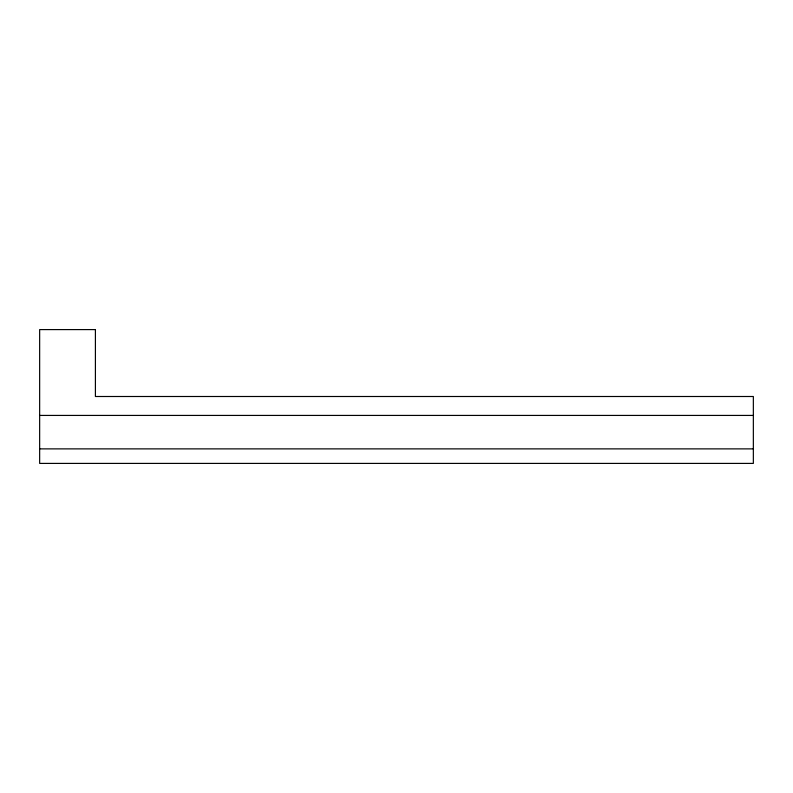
<?xml version="1.0" encoding="UTF-8"?>
<svg xmlns="http://www.w3.org/2000/svg" width="793" height="793" viewBox="0 0 793 793"><rect width="100%" height="100%" fill="white"/><g stroke="black" fill="none" stroke-linecap="round" stroke-linejoin="round"><path stroke-width="1.19" d="M39.65 415.423L753.35 415.423M39.65 448.878L753.35 448.878M95.408 329.591L39.65 329.591L39.65 463.409L753.35 463.409L753.35 396.5L95.408 396.5L95.408 329.591"/></g></svg>
